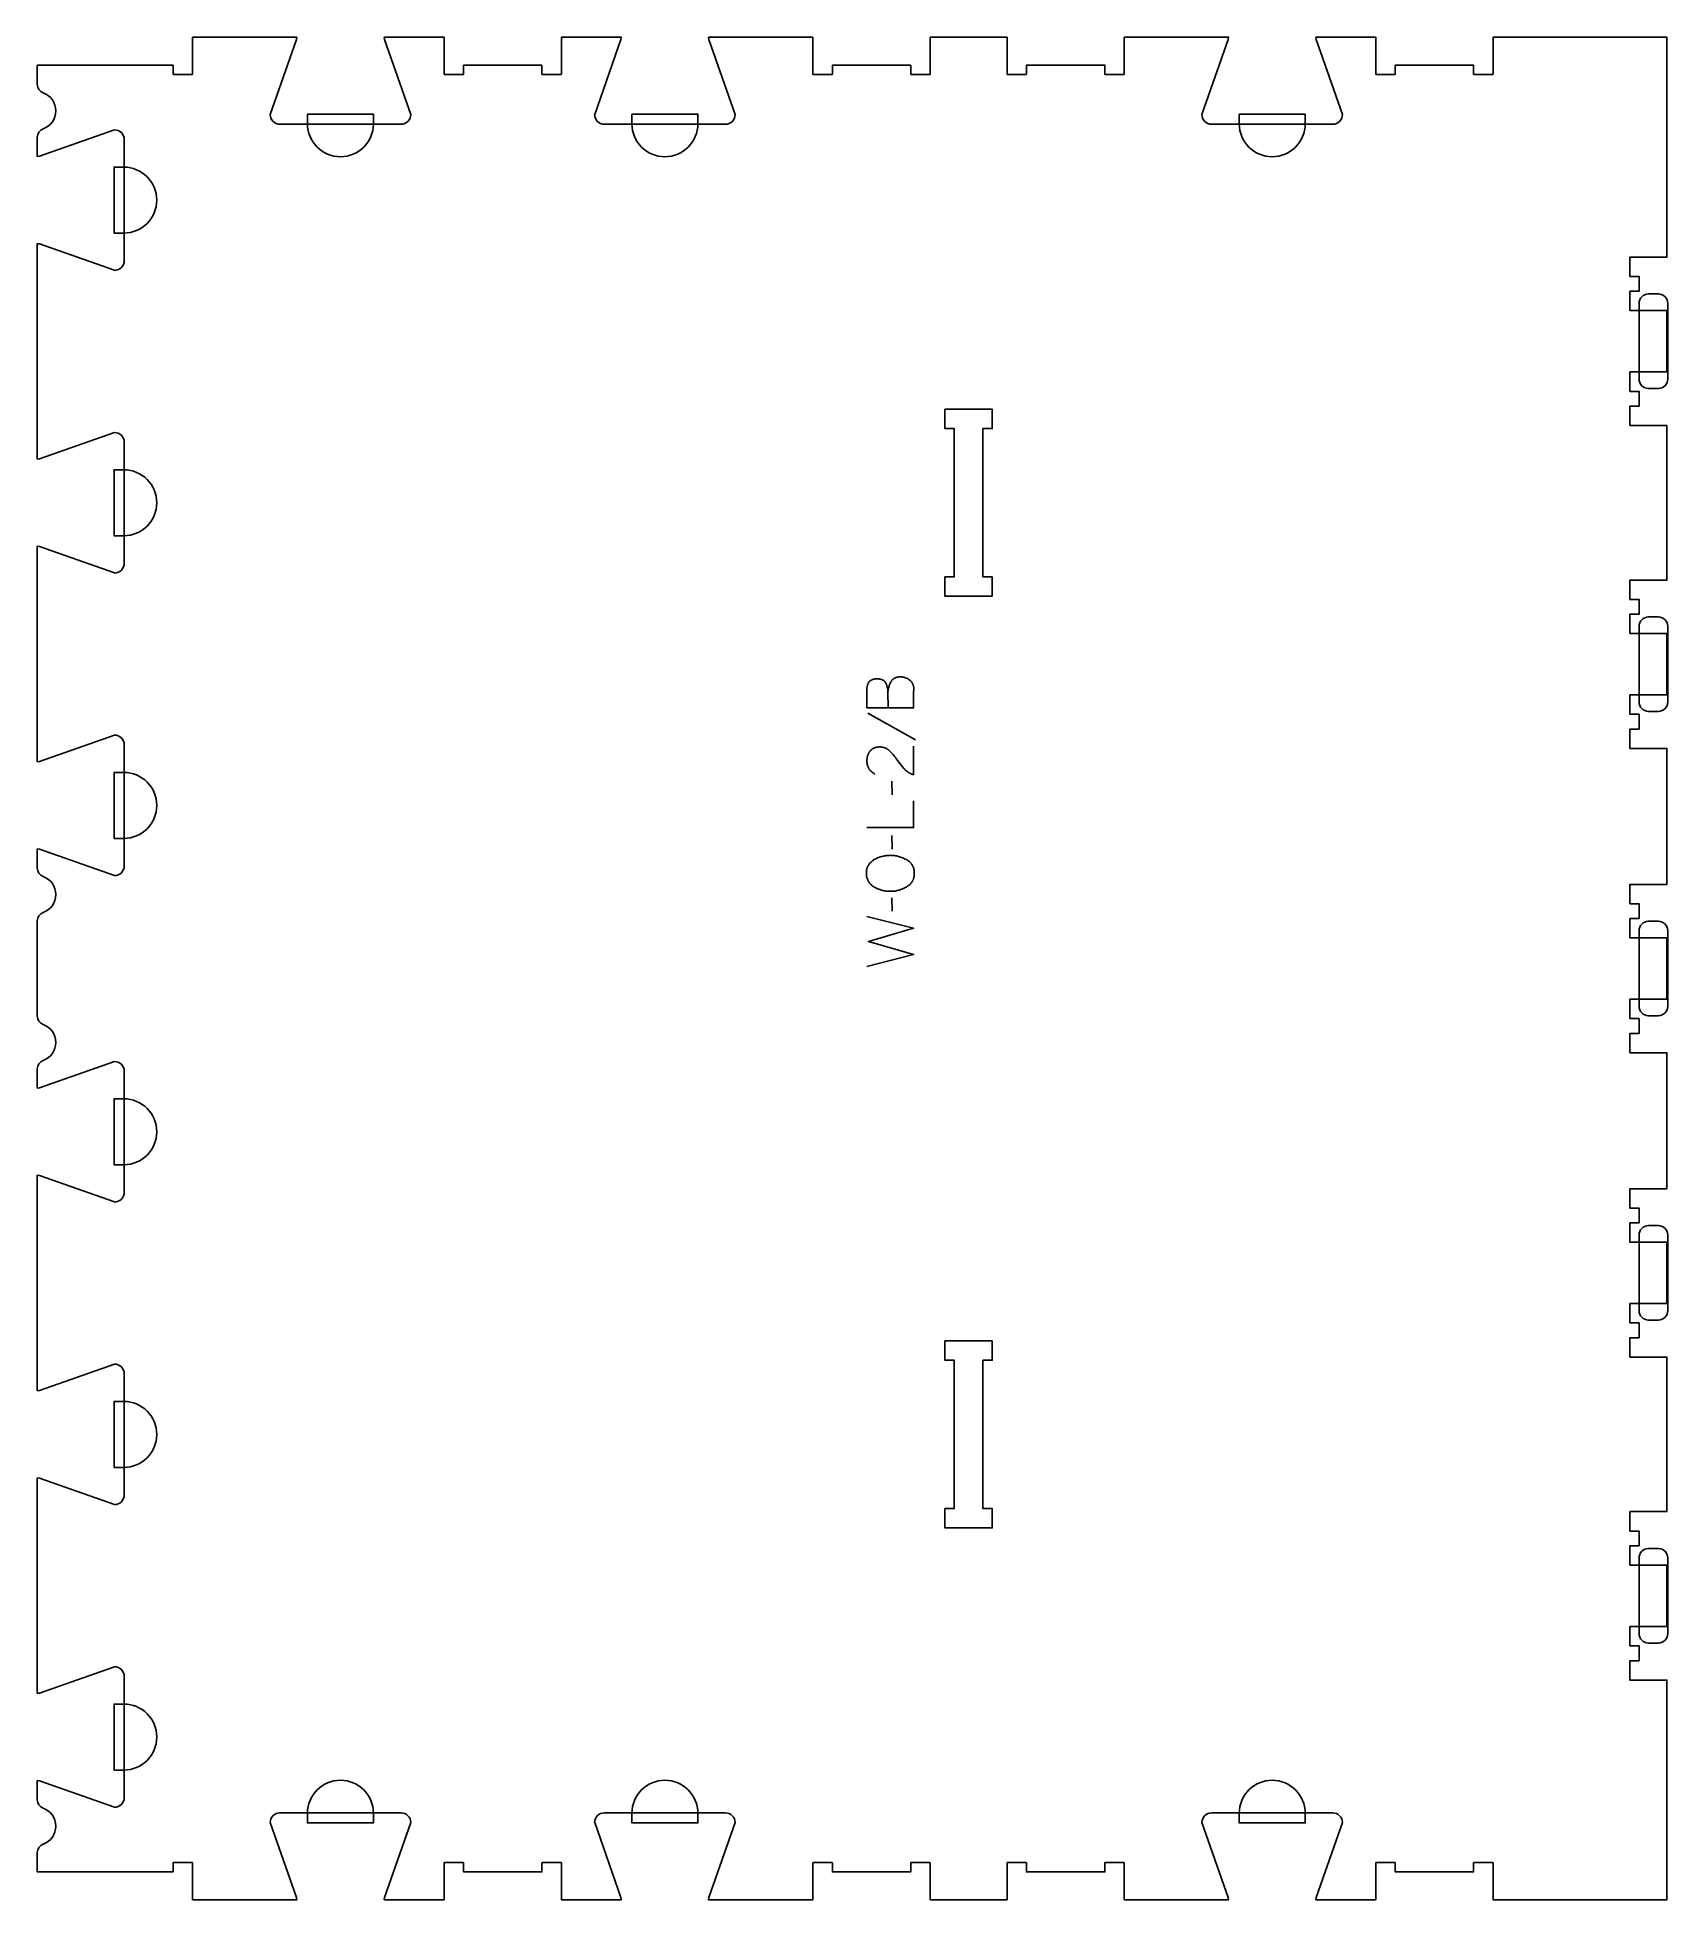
# Model space of a CAD drawing. Extents: x -534 to 516, y -600 to 600.
import ezdxf

# ---------------------------------------------------------------- set-up
doc = ezdxf.new("R2010")
doc.units = 0
for name, color, linetype in [('1_ANYTOOL_1MMDEEP_LABELS_S', 2, 'CONTINUOUS'), ('3_ANYTOOL_CUTTHROUGH_INSID', 4, 'CONTINUOUS'), ('4_ANYTOOL_CUTTHROUGH_OUTSI', 5, 'CONTINUOUS'), ('5_ANYTOOL_HALF_MILL_9MM_IN', 3, 'CONTINUOUS')]:
    doc.layers.add(name, color=color, linetype=linetype)

msp = doc.modelspace()

# ---------------------------------------------------------------- linework, layer by layer
at = {"layer": '1_ANYTOOL_1MMDEEP_LABELS_S'}
for p, q in [((0.5, 164.4), (31.2, 147.2)), ((16.1, 120.6), (16.2, 111.8)), ((16.1, 85.7), (16.2, 76.9)), ((16.1, 45.6), (16.2, 36.9))]:
    msp.add_line(p, q, dxfattribs=at)
for points in [[(0, 167.8), (30, 167.8), (30, 177.5), (30.1, 180), (30.1, 180.2), (30.1, 180.5), (30.1, 180.7), (30.1, 180.9), (30.1, 181.1), (30, 181.3), (30, 181.5), (30, 181.7), (29.9, 181.9), (29.9, 182.1), (29.8, 182.3), (29.8, 182.5), (29.7, 182.7), (29.7, 182.9), (29.6, 183.1), (29.5, 183.3), (29.4, 183.5), (29.3, 183.6), (29.2, 183.8), (29.1, 184), (29, 184.1), (28.9, 184.3), (28.8, 184.5), (28.7, 184.6), (28.6, 184.8), (28.4, 184.9), (28.3, 185.1), (28.1, 185.2), (28, 185.3), (27.8, 185.5), (27.7, 185.6), (27.5, 185.7), (27.2, 186), (27, 186.1), (26.8, 186.2), (26.6, 186.3), (26.5, 186.5), (26.3, 186.6), (26.1, 186.7), (25.9, 186.8), (25.7, 186.9), (25.6, 186.9), (25.4, 187), (25.2, 187.1), (25, 187.2), (24.8, 187.3), (24.6, 187.3), (24.4, 187.4), (24.3, 187.4), (24.1, 187.5), (23.9, 187.5), (23.7, 187.6), (23.5, 187.6), (23.3, 187.7), (23.1, 187.7), (22.9, 187.7), (22.7, 187.8), (22.5, 187.8), (22.3, 187.8), (22.1, 187.8), (21.9, 187.8), (21.7, 187.8), (21.5, 187.8), (21.2, 187.8), (21, 187.8), (20.7, 187.8), (20.5, 187.8), (20.3, 187.8), (20, 187.7), (19.8, 187.7), (19.6, 187.7), (19.4, 187.6), (19.2, 187.6), (18.9, 187.5), (18.7, 187.4), (18.5, 187.4), (18.4, 187.3), (18.2, 187.2), (18, 187.1), (17.9, 187.1), (17.8, 187), (17.7, 187), (17.6, 186.9), (17.5, 186.9), (17.5, 186.8), (17.4, 186.8), (17.3, 186.7), (17.2, 186.6), (17.1, 186.6), (17, 186.5), (17, 186.5), (16.9, 186.4), (16.8, 186.3), (16.7, 186.3), (16.7, 186.2), (16.6, 186.1), (16.5, 186.1), (16.5, 186), (16.4, 185.9), (16.3, 185.8), (16.2, 185.8), (16.2, 185.7), (16.1, 185.6), (16, 185.4), (15.9, 185.3), (15.8, 185.1), (15.6, 184.9), (15.4, 184.6), (15.2, 184.2), (15, 183.8), (14.8, 183.4), (14.7, 183), (14.5, 182.6), (14.4, 182.2), (14.2, 181.8), (14.1, 181.4), (14, 181), (13.9, 180.6), (13.8, 180.1), (13.7, 179.7), (13.6, 179.2), (13.6, 178.8), (13.5, 178.3)], [(13.7, 167.8), (13.5, 178.3), (13.5, 178.7), (13.5, 179.1), (13.4, 179.5), (13.4, 179.9), (13.3, 180.3), (13.2, 180.6), (13.1, 181), (13.1, 181.4), (12.9, 181.7), (12.8, 182.1), (12.7, 182.4), (12.6, 182.7), (12.5, 183.1), (12.3, 183.4), (12.2, 183.7), (12, 184), (12, 184.1), (11.9, 184.2), (11.9, 184.3), (11.8, 184.3), (11.8, 184.4), (11.7, 184.5), (11.7, 184.6), (11.6, 184.6), (11.6, 184.7), (11.5, 184.8), (11.4, 184.8), (11.4, 184.9), (11.3, 185), (11.3, 185), (11.2, 185.1), (11.1, 185.1), (11.1, 185.2), (11, 185.3), (10.9, 185.3), (10.9, 185.4), (10.8, 185.4), (10.7, 185.5), (10.7, 185.5), (10.6, 185.6), (10.5, 185.6), (10.4, 185.7), (10.3, 185.7), (10.3, 185.8), (10.2, 185.8), (10.1, 185.8), (10, 185.9), (9.9, 185.9), (9.8, 186), (9.8, 186), (9.6, 186.1), (9.4, 186.1), (9.2, 186.2), (9, 186.3), (8.8, 186.3), (8.6, 186.4), (8.4, 186.4), (8.2, 186.4), (7.9, 186.5), (7.7, 186.5), (7.5, 186.5), (7.2, 186.5), (7, 186.5), (6.7, 186.6), (6.5, 186.6), (6.1, 186.6), (5.9, 186.5), (5.7, 186.5), (5.5, 186.5), (5.3, 186.5), (5.1, 186.5), (5, 186.5), (4.8, 186.4), (4.6, 186.4), (4.4, 186.4), (4.3, 186.3), (4.1, 186.3), (3.9, 186.2), (3.8, 186.2), (3.6, 186.1), (3.5, 186.1), (3.3, 186), (3.2, 186), (3.1, 185.9), (2.9, 185.8), (2.8, 185.8), (2.7, 185.7), (2.5, 185.6), (2.4, 185.5), (2.3, 185.5), (2.2, 185.4), (2, 185.3), (1.9, 185.2), (1.8, 185.1), (1.7, 185), (1.6, 184.9), (1.5, 184.8), (1.4, 184.7), (1.3, 184.6), (1.2, 184.4), (1.2, 184.3), (1.1, 184.2), (1, 184.1), (0.9, 183.9), (0.8, 183.8), (0.8, 183.7), (0.7, 183.5), (0.6, 183.4), (0.6, 183.3), (0.5, 183.1), (0.5, 183), (0.4, 182.8), (0.4, 182.6), (0.3, 182.5), (0.3, 182.3), (0.2, 182.1), (0.2, 182), (0.2, 181.8), (0.1, 181.6), (0.1, 181.4), (0.1, 181.3), (0.1, 181.1), (0, 180.9), (0, 180.7), (0, 180.3), (0, 179.9), (0, 167.8)], [(30, 143.1), (29.9, 124.8), (29.5, 125), (29, 125.1), (28.8, 125.2), (28.6, 125.3), (28.4, 125.4), (28.1, 125.5), (27.9, 125.6), (27.7, 125.7), (27.5, 125.8), (27.3, 125.9), (27.1, 126), (26.9, 126.2), (26.7, 126.3), (26.5, 126.4), (26.3, 126.5), (26.2, 126.7), (26, 126.8), (25.8, 126.9), (25.6, 127.1), (25.4, 127.2), (25.3, 127.4), (25.1, 127.5), (24.9, 127.7), (24.7, 127.8), (24.6, 128), (24.4, 128.2), (24.3, 128.3), (24.1, 128.5), (23.9, 128.7), (23.8, 128.9), (21.4, 131.9), (19.1, 134.9), (18.5, 135.6), (17.9, 136.4), (17.4, 137.1), (16.8, 137.8), (16.2, 138.4), (15.6, 139.1), (15, 139.7), (14.4, 140.3), (14.2, 140.5), (14, 140.6), (13.9, 140.7), (13.7, 140.9), (13.6, 141), (13.4, 141.1), (13.2, 141.2), (13, 141.3), (12.9, 141.5), (12.7, 141.6), (12.5, 141.7), (12.3, 141.7), (12.1, 141.8), (12, 141.9), (11.8, 142), (11.6, 142.1), (11.4, 142.2), (11.2, 142.2), (11, 142.3), (10.8, 142.3), (10.6, 142.4), (10.4, 142.4), (10.2, 142.5), (10, 142.5), (9.8, 142.6), (9.6, 142.6), (9.3, 142.6), (9.1, 142.6), (8.9, 142.7), (8.7, 142.7), (8.5, 142.7), (8.2, 142.7), (8, 142.7), (7.7, 142.7), (7.5, 142.6), (7.3, 142.6), (7, 142.6), (6.8, 142.6), (6.6, 142.6), (6.3, 142.5), (6.1, 142.5), (5.9, 142.4), (5.7, 142.4), (5.5, 142.3), (5.3, 142.3), (5.1, 142.2), (4.9, 142.1), (4.7, 142), (4.5, 142), (4.3, 141.9), (4.1, 141.8), (3.9, 141.7), (3.8, 141.6), (3.6, 141.5), (3.4, 141.4), (3.3, 141.2), (3.1, 141.1), (3, 141), (2.8, 140.9), (2.7, 140.7), (2.5, 140.6), (2.4, 140.4), (2.2, 140.3), (2.1, 140.1), (2, 140), (1.8, 139.8), (1.7, 139.7), (1.6, 139.5), (1.5, 139.3), (1.4, 139.1), (1.3, 139), (1.2, 138.8), (1.1, 138.6), (1, 138.4), (0.9, 138.2), (0.8, 138.1), (0.7, 137.9), (0.7, 137.7), (0.6, 137.5), (0.5, 137.3), (0.5, 137.1), (0.4, 136.9), (0.3, 136.7), (0.3, 136.5), (0.2, 136.3), (0.2, 136), (0.2, 135.8), (0.1, 135.6), (0.1, 135.4), (0.1, 135.2), (0.1, 134.9), (0, 134.7), (0, 134.5), (0, 134.2), (0, 133.8), (0, 133.4), (0, 133), (0, 132.7), (0.1, 132.3), (0.1, 132), (0.2, 131.7), (0.2, 131.3), (0.3, 131), (0.4, 130.7), (0.4, 130.5), (0.5, 130.4), (0.5, 130.2), (0.6, 130.1), (0.7, 129.9), (0.7, 129.8), (0.8, 129.6), (0.8, 129.5), (0.9, 129.4), (1, 129.2), (1, 129.1), (1.1, 128.9), (1.2, 128.8), (1.3, 128.7), (1.4, 128.5), (1.4, 128.4), (1.5, 128.3), (1.6, 128.2), (1.7, 128), (1.8, 127.9), (1.9, 127.8), (2, 127.7), (2.1, 127.6), (2.2, 127.4), (2.3, 127.3), (2.4, 127.2), (2.5, 127.1), (2.6, 127), (2.8, 126.9), (2.9, 126.8), (3, 126.7), (3.1, 126.6), (3.4, 126.4), (3.6, 126.2), (3.9, 126), (4.2, 125.8), (4.5, 125.6), (4.8, 125.4), (5.1, 125.3)], [(0, 90.8), (30, 90.8), (30, 107.9)], [(0, 1.3), (30, 9), (0.9, 17.4), (30, 25.9), (0, 33.4)]]:
    msp.add_lwpolyline(points, dxfattribs=at)
msp.add_lwpolyline([(-0.3, 61.7), (-0.3, 62.1), (-0.3, 62.5), (-0.3, 62.8), (-0.3, 63), (-0.2, 63.2), (-0.2, 63.3), (-0.2, 63.5), (-0.2, 63.7), (-0.1, 63.8), (-0.1, 64), (-0.1, 64.2), (0, 64.3), (0, 64.5), (0.1, 64.6), (0.1, 64.8), (0.2, 65), (0.2, 65.1), (0.3, 65.3), (0.4, 65.4), (0.4, 65.6), (0.5, 65.7), (0.6, 65.9), (0.6, 66), (0.7, 66.1), (0.8, 66.3), (0.9, 66.4), (1, 66.5), (1.1, 66.7), (1.3, 67.1), (1.5, 67.3), (1.7, 67.6), (1.9, 67.8), (2.1, 68.1), (2.4, 68.3), (2.6, 68.5), (2.8, 68.7), (3.1, 68.9), (3.3, 69.1), (3.5, 69.3), (3.8, 69.5), (4.1, 69.7), (4.3, 69.9), (4.6, 70.1), (5.2, 70.4), (5.5, 70.6), (5.8, 70.7), (6.1, 70.9), (6.4, 71), (6.7, 71.2), (7, 71.3), (7.3, 71.4), (7.6, 71.5), (7.9, 71.7), (8.2, 71.8), (8.6, 71.9), (8.9, 72), (9.2, 72.1), (9.6, 72.1), (10.6, 72.4), (11.3, 72.5), (11.9, 72.6), (12.6, 72.7), (13.2, 72.8), (13.9, 72.8), (14.5, 72.8), (15.2, 72.9), (15.8, 72.8), (16.4, 72.8), (17.1, 72.8), (17.7, 72.7), (18.4, 72.6), (19, 72.5), (19.6, 72.3), (20.3, 72.2), (20.9, 72), (21.5, 71.8), (22.2, 71.5), (22.8, 71.3), (23.5, 71), (24.1, 70.7), (24.7, 70.4), (25.4, 70.1), (25.7, 69.9), (26, 69.7), (26.3, 69.5), (26.6, 69.3), (26.8, 69.1), (27.1, 68.9), (27.4, 68.7), (27.6, 68.5), (27.7, 68.4), (27.8, 68.3), (28, 68.2), (28.1, 68), (28.2, 67.9), (28.3, 67.8), (28.4, 67.7), (28.5, 67.6), (28.6, 67.4), (28.7, 67.3), (28.8, 67.2), (28.9, 67.1), (28.9, 66.9), (29, 66.8), (29.1, 66.7), (29.2, 66.5), (29.3, 66.4), (29.4, 66.2), (29.4, 66.1), (29.5, 66), (29.6, 65.8), (29.6, 65.7), (29.7, 65.5), (29.8, 65.4), (29.8, 65.2), (29.9, 65.1), (29.9, 64.9), (30, 64.8), (30.1, 64.5), (30.2, 64.1), (30.2, 63.8), (30.3, 63.5), (30.3, 63.2), (30.4, 62.8), (30.4, 62.5), (30.5, 62.1), (30.5, 61.7), (30.5, 61.4), (30.5, 61), (30.5, 60.6), (30.4, 60.2), (30.4, 59.9), (30.3, 59.5), (30.3, 59.2), (30.2, 58.8), (30.1, 58.5), (30.1, 58.2), (30, 57.8), (29.9, 57.7), (29.9, 57.5), (29.8, 57.4), (29.7, 57.2), (29.7, 57.1), (29.6, 56.9), (29.5, 56.8), (29.5, 56.6), (29.4, 56.5), (29.3, 56.3), (29.3, 56.2), (29.2, 56), (29.1, 55.9), (29, 55.8), (28.9, 55.6), (28.8, 55.5), (28.7, 55.4), (28.6, 55.2), (28.5, 55.1), (28.4, 55), (28.3, 54.9), (28.2, 54.7), (28.1, 54.6), (28, 54.5), (27.9, 54.4), (27.8, 54.2), (27.7, 54.1), (27.6, 54), (27.4, 53.9), (27.3, 53.8), (27, 53.6), (26.8, 53.4), (26.5, 53.2), (26.2, 53), (25.9, 52.8), (25.6, 52.6), (25.3, 52.4), (24.6, 52.1), (24, 51.8), (23.3, 51.5), (22.7, 51.2), (22, 51), (21.4, 50.7), (20.7, 50.5), (20.1, 50.4), (19.4, 50.2), (18.8, 50.1), (18.1, 49.9), (17.5, 49.8), (16.8, 49.8), (16.2, 49.7), (15.5, 49.7), (14.9, 49.7), (14.2, 49.7), (13.5, 49.7), (12.8, 49.8), (12.1, 49.9), (11.5, 50), (10.8, 50.1), (10.1, 50.2), (9.5, 50.4), (8.8, 50.6), (8.2, 50.8), (7.6, 51), (6.9, 51.3), (6.3, 51.6), (5.7, 51.9), (5.1, 52.2), (4.5, 52.5), (4.2, 52.7), (3.9, 52.9), (3.6, 53.1), (3.4, 53.3), (3.1, 53.5), (2.9, 53.8), (2.6, 54), (2.4, 54.2), (2.3, 54.3), (2.2, 54.4), (2.1, 54.6), (1.9, 54.7), (1.8, 54.8), (1.7, 54.9), (1.6, 55.1), (1.5, 55.2), (1.5, 55.3), (1.4, 55.5), (1.3, 55.6), (1.2, 55.7), (1.1, 55.9), (1, 56), (0.9, 56.2), (0.9, 56.3), (0.8, 56.4), (0.7, 56.6), (0.6, 56.9), (0.5, 57.2), (0.3, 57.5), (0.2, 57.8), (0.1, 58.1), (0, 58.5), (0, 58.8), (-0.1, 59.1), (-0.2, 59.5), (-0.2, 59.8), (-0.3, 60.2), (-0.3, 60.6), (-0.3, 60.9), (-0.3, 61.3)], close=True, dxfattribs=at)
at = {"layer": '3_ANYTOOL_CUTTHROUGH_INSID'}
for points in [[(80.7, 239.7), (50.2, 239.7), (50.2, 252.2), (56.2, 252.2), (56.2, 347.7), (50.2, 347.7), (50.2, 360.2), (80.7, 360.2), (80.7, 347.7), (74.7, 347.7), (74.7, 252.2), (80.7, 252.2)], [(80.7, -239.8), (80.7, -252.3), (74.7, -252.3), (74.7, -347.8), (80.7, -347.8), (80.7, -360.3), (50.2, -360.3), (50.2, -347.8), (56.2, -347.8), (56.2, -252.3), (50.2, -252.3), (50.2, -239.8)]]:
    msp.add_lwpolyline(points, close=True, dxfattribs=at)
at = {"layer": '4_ANYTOOL_CUTTHROUGH_OUTSI'}
msp.add_lwpolyline([(289.3, 598.4), (289.1, 599.7), (327.7, 599.7), (327.7, 576, 0.414214), (327.9, 575.7), (339.9, 575.7, 0.414214), (340.2, 576), (340.2, 581.7), (390.7, 581.7), (390.7, 576, 0.414214), (390.9, 575.7), (402.9, 575.7, 0.414214), (403.2, 576), (403.2, 599.7), (515.2, 599.7), (515.2, 458.2), (491.4, 458.2, 0.414214), (491.2, 458), (491.2, 446, 0.414214), (491.4, 445.7), (497.2, 445.7), (497.2, 436.2), (491.4, 436.2, 0.414214), (491.2, 436), (491.2, 424, 0.414214), (491.4, 423.7), (515.2, 423.7), (515.2, 384.2), (491.4, 384.2, 0.414214), (491.2, 384), (491.2, 372, 0.414214), (491.4, 371.7), (497.2, 371.7), (497.2, 362.2), (491.4, 362.2, 0.414214), (491.2, 362), (491.2, 350, 0.414214), (491.4, 349.7), (515.2, 349.7), (515.2, 250.2), (491.4, 250.2, 0.414214), (491.2, 250), (491.2, 238, 0.414214), (491.4, 237.7), (497.2, 237.7), (497.2, 228.2), (491.4, 228.2, 0.414214), (491.2, 228), (491.2, 216, 0.414214), (491.4, 215.7), (515.2, 215.7), (515.2, 176.2), (491.4, 176.2, 0.414214), (491.2, 176), (491.2, 164, 0.414214), (491.4, 163.7), (497.2, 163.7), (497.2, 154.2), (491.4, 154.2, 0.414214), (491.2, 154), (491.2, 142, 0.414214), (491.4, 141.7), (515.2, 141.7), (515.2, 54.2), (491.4, 54.2, 0.414214), (491.2, 54), (491.2, 42, 0.414214), (491.4, 41.7), (497.2, 41.7), (497.2, 32.2), (491.4, 32.2, 0.414214), (491.2, 32), (491.2, 20, 0.414214), (491.4, 19.7), (515.2, 19.7), (515.2, -19.8), (491.4, -19.8, 0.414214), (491.2, -20), (491.2, -32, 0.414214), (491.4, -32.3), (497.2, -32.3), (497.2, -41.8), (491.4, -41.8, 0.414214), (491.2, -42), (491.2, -54, 0.414214), (491.4, -54.3), (515.2, -54.3), (515.2, -141.8), (491.4, -141.8, 0.414214), (491.2, -142), (491.2, -154, 0.414214), (491.4, -154.3), (497.2, -154.3), (497.2, -163.8), (491.4, -163.8, 0.414214), (491.2, -164), (491.2, -176, 0.414214), (491.4, -176.3), (515.2, -176.3), (515.2, -215.8), (491.4, -215.8, 0.414214), (491.2, -216), (491.2, -228, 0.414214), (491.4, -228.3), (497.2, -228.3), (497.2, -237.8), (491.4, -237.8, 0.414214), (491.2, -238), (491.2, -250, 0.414214), (491.4, -250.3), (515.2, -250.3), (515.2, -349.8), (491.4, -349.8, 0.414214), (491.2, -350), (491.2, -362, 0.414214), (491.4, -362.3), (497.2, -362.3), (497.2, -371.8), (491.4, -371.8, 0.414214), (491.2, -372), (491.2, -384, 0.414214), (491.4, -384.3), (515.2, -384.3), (515.2, -423.8), (491.4, -423.8, 0.414214), (491.2, -424), (491.2, -436, 0.414214), (491.4, -436.3), (497.2, -436.3), (497.2, -445.8), (491.4, -445.8, 0.414214), (491.2, -446), (491.2, -458, 0.414214), (491.4, -458.3), (515.2, -458.3), (515.2, -599.8), (403.2, -599.8), (403.2, -576, 0.414214), (402.9, -575.8), (390.9, -575.8, 0.414214), (390.7, -576), (390.7, -581.8), (340.2, -581.8), (340.2, -576, 0.414214), (339.9, -575.8), (327.9, -575.8, 0.414214), (327.7, -576), (327.7, -599.8), (289.1, -599.8), (289.3, -598.4), (306.2, -550.1), (306.2, -550, 0.414214), (300, -543.8), (222, -543.8, 0.414214), (215.7, -550), (215.7, -550.1), (232.6, -598.4), (232.9, -599.8), (165.7, -599.8), (165.7, -576, 0.414214), (165.4, -575.8), (153.4, -575.8, 0.414214), (153.2, -576), (153.2, -581.8), (102.7, -581.8), (102.7, -576, 0.414214), (102.4, -575.8), (90.4, -575.8, 0.414214), (90.2, -576), (90.2, -599.8), (40.7, -599.8), (40.7, -576, 0.414214), (40.4, -575.8), (28.4, -575.8, 0.414214), (28.2, -576), (28.2, -581.8), (-22.3, -581.8), (-22.3, -576, 0.414214), (-22.6, -575.8), (-34.6, -575.8, 0.414214), (-34.8, -576), (-34.8, -599.8), (-102, -599.8), (-101.8, -598.4), (-84.9, -550.1), (-84.9, -550, 0.414214), (-91.1, -543.8), (-169.1, -543.8, 0.414214), (-175.4, -550), (-175.3, -550.1), (-158.5, -598.4), (-158.2, -599.8), (-196.8, -599.8), (-196.8, -576, 0.414214), (-197.1, -575.8), (-209.1, -575.8, 0.414214), (-209.3, -576), (-209.3, -581.8), (-259.8, -581.8), (-259.8, -576, 0.414214), (-260.1, -575.8), (-272.1, -575.8, 0.414214), (-272.3, -576), (-272.3, -599.8), (-310.9, -599.8), (-310.7, -598.4), (-293.8, -550.1), (-293.8, -550, 0.414214), (-300, -543.8), (-378, -543.8, 0.414214), (-384.3, -550), (-384.3, -550.1), (-367.4, -598.4), (-367.1, -599.8), (-434.3, -599.8), (-434.3, -576, 0.414214), (-434.6, -575.8), (-446.6, -575.8, 0.414214), (-446.8, -576), (-446.8, -581.8), (-534.3, -581.8), (-534.3, -569.3, -0.317837), (-530.5, -563.9, 0.707107), (-530.5, -540.8, -0.317837), (-534.3, -535.4), (-534.3, -523), (-532.9, -523.2), (-484.6, -540.1), (-484.6, -540.2, 0.414214), (-478.3, -533.9), (-478.3, -455.9, 0.414214), (-484.6, -449.7), (-484.6, -449.7), (-532.9, -466.6), (-534.3, -466.8), (-534.3, -328.1), (-532.9, -328.3), (-484.6, -345.2), (-484.6, -345.3, 0.414214), (-478.3, -339), (-478.3, -261, 0.414214), (-484.6, -254.8), (-484.6, -254.8), (-532.9, -271.7), (-534.3, -271.9), (-534.3, -133.2), (-532.9, -133.4), (-484.6, -150.3), (-484.6, -150.4, 0.414214), (-478.3, -144.1), (-478.3, -66.1, 0.414214), (-484.6, -59.9), (-484.6, -59.9), (-532.9, -76.8), (-534.3, -77), (-534.3, -64.6, -0.317837), (-530.5, -59.2, 0.707107), (-530.5, -36.1, -0.317837), (-534.3, -30.7), (-534.3, 30.7, -0.317837), (-530.5, 36.1, 0.707107), (-530.5, 59.2, -0.317837), (-534.3, 64.6), (-534.3, 77), (-532.9, 76.8), (-484.6, 59.9), (-484.6, 59.8, 0.414214), (-478.3, 66.1), (-478.3, 144.1, 0.414214), (-484.6, 150.3), (-484.6, 150.3), (-532.9, 133.4), (-534.3, 133.2), (-534.3, 271.9), (-532.9, 271.7), (-484.6, 254.8), (-484.6, 254.7, 0.414214), (-478.3, 261), (-478.3, 339, 0.414214), (-484.6, 345.2), (-484.6, 345.2), (-532.9, 328.3), (-534.3, 328.1), (-534.3, 466.8), (-532.9, 466.6), (-484.6, 449.7), (-484.6, 449.6, 0.414214), (-478.3, 455.9), (-478.3, 533.9, 0.414214), (-484.6, 540.1), (-484.6, 540.1), (-532.9, 523.2), (-534.3, 523), (-534.3, 535.4, -0.317837), (-530.5, 540.8, 0.707107), (-530.5, 563.9, -0.317837), (-534.3, 569.3), (-534.3, 581.7), (-446.8, 581.7), (-446.8, 576, 0.414214), (-446.6, 575.7), (-434.6, 575.7, 0.414214), (-434.3, 576), (-434.3, 599.7), (-367.1, 599.7), (-367.4, 598.4), (-384.3, 550.1), (-384.3, 550, 0.414214), (-378, 543.7), (-300, 543.7, 0.414214), (-293.8, 550), (-293.8, 550.1), (-310.7, 598.4), (-310.9, 599.7), (-272.3, 599.7), (-272.3, 576, 0.414214), (-272.1, 575.7), (-260.1, 575.7, 0.414214), (-259.8, 576), (-259.8, 581.7), (-209.3, 581.7), (-209.3, 576, 0.414214), (-209.1, 575.7), (-197.1, 575.7, 0.414214), (-196.8, 576), (-196.8, 599.7), (-158.2, 599.7), (-158.5, 598.4), (-175.3, 550.1), (-175.4, 550, 0.414214), (-169.1, 543.7), (-91.1, 543.7, 0.414214), (-84.9, 550), (-84.9, 550.1), (-101.8, 598.4), (-102, 599.7), (-34.8, 599.7), (-34.8, 576, 0.414214), (-34.6, 575.7), (-22.6, 575.7, 0.414214), (-22.3, 576), (-22.3, 581.7), (28.2, 581.7), (28.2, 576, 0.414214), (28.4, 575.7), (40.4, 575.7, 0.414214), (40.7, 576), (40.7, 599.7), (90.2, 599.7), (90.2, 576, 0.414214), (90.4, 575.7), (102.4, 575.7, 0.414214), (102.7, 576), (102.7, 581.7), (153.2, 581.7), (153.2, 576, 0.414214), (153.4, 575.7), (165.4, 575.7, 0.414214), (165.7, 576), (165.7, 599.7), (232.9, 599.7), (232.6, 598.4), (215.7, 550.1), (215.7, 550, 0.414214), (222, 543.7), (300, 543.7, 0.414214), (306.2, 550), (306.2, 550.1)], format="xyb", close=True, dxfattribs=at)
at = {"layer": '5_ANYTOOL_HALF_MILL_9MM_IN'}
for points in [[(-360.3, 544, 1), (-317.8, 544), (-317.8, 550.2), (-360.3, 550.2)], [(-151.4, 544, 1), (-108.9, 544), (-108.9, 550.2), (-151.4, 550.2)], [(282.2, 544, -1), (239.7, 544), (239.7, 550.2), (282.2, 550.2)], [(-478.6, 516.1, -1), (-478.6, 473.6), (-484.8, 473.6), (-484.8, 516.1)], [(503.2, 434.4, 0.414214), (497.2, 428.4), (497.2, 379.6, 0.414214), (503.2, 373.6), (509.7, 373.6, 0.414214), (515.7, 379.6), (515.7, 428.4, 0.414214), (509.7, 434.4)], [(-478.6, 321.2, -1), (-478.6, 278.7), (-484.8, 278.7), (-484.8, 321.2)], [(503.2, 226.4, 0.414214), (497.2, 220.4), (497.2, 171.6, 0.414214), (503.2, 165.6), (509.7, 165.6, 0.414214), (515.7, 171.6), (515.7, 220.4, 0.414214), (509.7, 226.4)], [(-478.6, 126.3, -1), (-478.6, 83.8), (-484.8, 83.8), (-484.8, 126.3)], [(503.2, 30.4, 0.414214), (497.2, 24.4), (497.2, -24.4, 0.414214), (503.2, -30.4), (509.7, -30.4, 0.414214), (515.7, -24.4), (515.7, 24.4, 0.414214), (509.7, 30.4)], [(-478.6, -83.9, -1), (-478.6, -126.4), (-484.8, -126.4), (-484.8, -83.9)], [(503.2, -165.6, 0.414214), (497.2, -171.6), (497.2, -220.4, 0.414214), (503.2, -226.4), (509.7, -226.4, 0.414214), (515.7, -220.4), (515.7, -171.6, 0.414214), (509.7, -165.6)], [(-478.6, -278.8, -1), (-478.6, -321.3), (-484.8, -321.3), (-484.8, -278.8)], [(503.2, -373.6, 0.414214), (497.2, -379.6), (497.2, -428.4, 0.414214), (503.2, -434.4), (509.7, -434.4, 0.414214), (515.7, -428.4), (515.7, -379.6, 0.414214), (509.7, -373.6)], [(-478.6, -473.7, -1), (-478.6, -516.2), (-484.8, -516.2), (-484.8, -473.7)], [(-317.8, -544, 1), (-360.3, -544), (-360.3, -550.3), (-317.8, -550.3)], [(-108.9, -544, 1), (-151.4, -544), (-151.4, -550.3), (-108.9, -550.3)], [(282.2, -544, 1), (239.7, -544), (239.7, -550.3), (282.2, -550.3)]]:
    msp.add_lwpolyline(points, format="xyb", close=True, dxfattribs=at)

doc.saveas('drawing.dxf')
